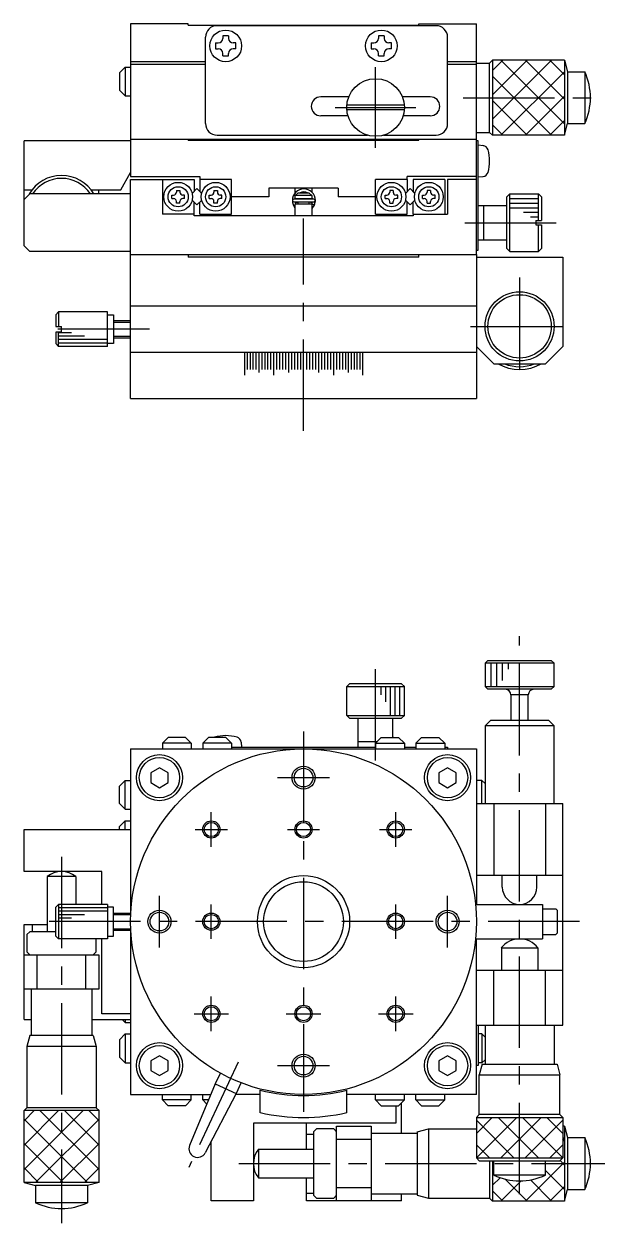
# Model space of a CAD drawing. Extents: x 0 to 361, y -8 to 337.
# Drawn here: x 122.3 to 223.1, y 128.7 to 336.9 of the extents above; entities that cross this region are included whole.
import ezdxf

# ---------------------------------------------------------------- set-up
doc = ezdxf.new("R2010")
doc.units = 0
doc.header["$LTSCALE"] = 0.5
doc.linetypes.add('CENTER', pattern=[50.8, 31.75, -6.35, 6.35, -6.35])
for name, color, linetype in [('MSM_CENTER', 1, 'CENTER'), ('MSM_CONTINUOUS', 7, 'CONTINUOUS'), ('MSM_NARROW', 5, 'CONTINUOUS')]:
    doc.layers.add(name, color=color, linetype=linetype)

msp = doc.modelspace()

# ---------------------------------------------------------------- linework, layer by layer
at = {"layer": 'MSM_CENTER'}
for p, q in [((183.31, 315.37), (183.31, 329.37)), ((198.5, 324.07), (223.13, 324.07)), ((176.31, 322.37), (190.31, 322.37)), ((170.81, 266.22), (170.81, 303.1)), ((198.79, 302.37), (215.98, 302.37)), ((208.31, 292.87), (208.31, 275.87)), ((144.06, 283.87), (126.42, 283.87)), ((199.81, 284.37), (216.81, 284.37)), ((208.31, 133.69), (208.31, 230.58)), ((183.31, 208.99), (183.31, 226.18)), ((170.81, 214.02), (170.81, 148.02)), ((166.31, 206.02), (175.31, 206.02)), ((154.81, 194.02), (154.81, 200.02)), ((186.81, 194.02), (186.81, 200.02)), ((152.01, 197.02), (157.61, 197.02)), ((168.01, 197.02), (173.61, 197.02)), ((184.01, 197.02), (189.61, 197.02)), ((128.81, 192.27), (128.81, 128.7)), ((145.81, 176.52), (145.81, 185.52)), ((195.81, 176.52), (195.81, 185.52)), ((154.81, 178.02), (154.81, 184.02)), ((186.81, 178.02), (186.81, 184.02)), ((218.72, 181.02), (126.42, 181.02)), ((154.81, 162.02), (154.81, 168.02)), ((186.81, 162.02), (186.81, 168.02)), ((151.81, 165.02), (157.81, 165.02)), ((167.81, 165.02), (173.81, 165.02)), ((183.81, 165.02), (189.81, 165.02)), ((159.45, 156.64), (150.91, 138.34)), ((166.31, 156.02), (175.31, 156.02)), ((159.56, 139.02), (223.13, 139.02))]:
    msp.add_line(p, q, dxfattribs=at)
at = {"layer": 'MSM_CONTINUOUS'}
for p, q in [((140.81, 336.87), (140.81, 310.37)), ((150.81, 336.87), (140.81, 336.87)), ((150.81, 336.67), (150.81, 336.87)), ((150.81, 336.67), (190.81, 336.67)), ((193.81, 336.57), (155.81, 336.57)), ((190.81, 336.87), (200.81, 336.87)), ((190.81, 336.67), (190.81, 336.87)), ((200.81, 296.87), (200.81, 336.87)), ((153.81, 319.57), (153.81, 334.57)), ((155.56, 333.57), (156.01, 333.57)), ((155.56, 333.57), (155.56, 332.57)), ((157.81, 334.82), (156.81, 334.82)), ((156.81, 334.82), (156.81, 334.37)), ((157.81, 334.82), (157.81, 334.37)), ((159.06, 333.57), (158.61, 333.57)), ((159.06, 332.57), (159.06, 333.57)), ((182.56, 333.57), (183.01, 333.57)), ((182.56, 333.57), (182.56, 332.57)), ((184.81, 334.82), (183.81, 334.82)), ((183.81, 334.82), (183.81, 334.37)), ((184.81, 334.82), (184.81, 334.37)), ((186.06, 333.57), (185.61, 333.57)), ((186.06, 332.57), (186.06, 333.57)), ((195.81, 319.57), (195.81, 334.57)), ((155.56, 332.57), (156.01, 332.57)), ((156.81, 331.32), (156.81, 331.77)), ((156.81, 331.32), (157.81, 331.32)), ((157.81, 331.32), (157.81, 331.77)), ((159.06, 332.57), (158.61, 332.57)), ((182.56, 332.57), (183.01, 332.57)), ((183.81, 331.32), (183.81, 331.77)), ((183.81, 331.32), (184.81, 331.32)), ((184.81, 331.32), (184.81, 331.77)), ((186.06, 332.57), (185.61, 332.57)), ((138.85, 328.37), (139.85, 329.37)), ((139.85, 329.37), (139.85, 324.37)), ((139.85, 329.37), (140.81, 329.37)), ((140.81, 330.37), (153.81, 330.37)), ((140.81, 329.87), (153.81, 329.87)), ((195.81, 330.37), (200.81, 330.37)), ((195.81, 329.87), (200.81, 329.87)), ((200.81, 330.09), (203.11, 330.09)), ((203.61, 330.59), (203.11, 330.09)), ((203.11, 318.05), (203.11, 330.09)), ((203.61, 330.59), (203.61, 317.55)), ((216.11, 330.59), (203.61, 330.59)), ((216.11, 330.59), (216.11, 317.55)), ((216.11, 330.59), (216.61, 328.57)), ((138.85, 328.37), (138.85, 325.37)), ((216.61, 328.57), (219.61, 328.57)), ((216.61, 328.57), (216.61, 319.57)), ((219.61, 328.57), (219.61, 319.57)), ((138.85, 325.37), (139.85, 324.37)), ((139.85, 324.37), (140.81, 324.37)), ((178.67, 324.22), (173.81, 324.22)), ((188.3, 322.77), (178.33, 322.77)), ((192.81, 324.22), (187.96, 324.22)), ((178.53, 320.92), (173.81, 320.92)), ((188.3, 321.97), (178.33, 321.97)), ((192.81, 320.92), (188.1, 320.92)), ((216.11, 317.55), (216.61, 319.57)), ((216.61, 319.57), (219.61, 319.57)), ((122.31, 298.37), (122.31, 316.57)), ((140.81, 316.57), (122.31, 316.57)), ((140.81, 316.87), (200.81, 316.87)), ((150.81, 316.67), (150.81, 316.87)), ((150.81, 316.67), (190.81, 316.67)), ((155.81, 317.57), (181.91, 317.57)), ((184.71, 317.57), (193.81, 317.57)), ((190.81, 316.67), (190.81, 316.87)), ((200.81, 318.05), (203.11, 318.05)), ((201.11, 316.57), (200.81, 316.57)), ((201.11, 297.57), (201.11, 316.57)), ((203.61, 317.55), (203.11, 318.05)), ((216.11, 317.55), (203.61, 317.55)), ((201.96, 315.74), (201.11, 315.82)), ((139.08, 308.07), (140.81, 311.07)), ((140.81, 310.37), (152.81, 310.37)), ((152.81, 310.37), (152.81, 307.78)), ((188.81, 309.87), (188.81, 310.37)), ((200.81, 310.37), (188.81, 310.37)), ((201.11, 310.32), (201.96, 310.39)), ((140.81, 309.87), (151.81, 309.87)), ((140.81, 271.87), (140.81, 309.87)), ((146.31, 309.87), (146.31, 303.87)), ((151.49, 307.46), (152.31, 308.28)), ((151.81, 309.87), (151.81, 307.78)), ((152.31, 308.28), (153.14, 307.46)), ((158.31, 309.87), (152.81, 309.87)), ((158.31, 303.87), (158.31, 309.87)), ((164.81, 308.37), (164.81, 306.87)), ((176.81, 308.37), (164.81, 308.37)), ((169.31, 308.37), (169.31, 307.47)), ((172.31, 307.6), (172.31, 308.37)), ((176.81, 308.37), (176.81, 306.87)), ((183.31, 303.87), (183.31, 309.87)), ((188.81, 309.87), (183.31, 309.87)), ((189.31, 308.28), (188.49, 307.46)), ((188.81, 309.87), (188.81, 307.78)), ((190.14, 307.46), (189.31, 308.28)), ((189.81, 309.87), (189.81, 307.78)), ((195.31, 309.87), (189.81, 309.87)), ((195.31, 309.87), (195.31, 303.87)), ((200.81, 309.87), (195.81, 309.87)), ((195.81, 309.87), (195.81, 303.87)), ((122.31, 308.07), (123.69, 308.07)), ((122.31, 306.37), (123.31, 307.37)), ((140.81, 307.37), (123.31, 307.37)), ((133.94, 308.07), (139.08, 308.07)), ((135.31, 307.37), (135.31, 308.07)), ((147.96, 306.57), (147.96, 307.17)), ((147.96, 307.17), (148.26, 307.17)), ((147.96, 306.57), (148.26, 306.57)), ((148.76, 307.97), (149.36, 307.97)), ((148.76, 307.97), (148.76, 307.67)), ((148.76, 305.77), (148.76, 306.07)), ((149.36, 307.97), (149.36, 307.67)), ((149.36, 305.77), (149.36, 306.07)), ((150.16, 307.17), (149.86, 307.17)), ((150.16, 306.57), (149.86, 306.57)), ((150.16, 306.57), (150.16, 307.17)), ((151.49, 306.28), (152.31, 305.45)), ((152.31, 305.45), (153.14, 306.28)), ((154.46, 306.57), (154.46, 307.17)), ((154.46, 307.17), (154.76, 307.17)), ((154.46, 306.57), (154.76, 306.57)), ((155.26, 307.97), (155.86, 307.97)), ((155.26, 307.97), (155.26, 307.67)), ((155.26, 305.77), (155.26, 306.07)), ((155.86, 307.97), (155.86, 307.67)), ((155.86, 305.77), (155.86, 306.07)), ((156.66, 307.17), (156.36, 307.17)), ((156.66, 306.57), (156.36, 306.57)), ((156.66, 306.57), (156.66, 307.17)), ((164.81, 306.87), (158.31, 306.87)), ((172.62, 306.47), (169.12, 306.47)), ((169.31, 307.07), (169.31, 306.57)), ((172.31, 307.07), (169.31, 307.07)), ((169.31, 306.57), (172.31, 306.57)), ((169.37, 307.07), (169.9, 307.57)), ((169.39, 306.47), (169.41, 306.57)), ((169.81, 306.57), (169.81, 306.47)), ((169.9, 307.57), (171.73, 307.57)), ((171.73, 307.57), (172.26, 307.07)), ((171.81, 306.47), (171.81, 306.57)), ((172.31, 306.47), (172.31, 307.07)), ((172.31, 306.63), (172.35, 306.47)), ((172.71, 305.42), (172.87, 306.19)), ((183.31, 306.87), (176.81, 306.87)), ((184.96, 306.57), (184.96, 307.17)), ((184.96, 307.17), (185.26, 307.17)), ((184.96, 306.57), (185.26, 306.57)), ((186.36, 307.97), (185.76, 307.97)), ((185.76, 307.97), (185.76, 307.67)), ((185.76, 305.77), (185.76, 306.07)), ((186.36, 307.97), (186.36, 307.67)), ((186.36, 305.77), (186.36, 306.07)), ((187.16, 307.17), (186.86, 307.17)), ((187.16, 306.57), (186.86, 306.57)), ((187.16, 306.57), (187.16, 307.17)), ((189.31, 305.45), (188.49, 306.28)), ((190.14, 306.28), (189.31, 305.45)), ((191.46, 306.57), (191.46, 307.17)), ((191.46, 307.17), (191.76, 307.17)), ((191.46, 306.57), (191.76, 306.57)), ((192.86, 307.97), (192.26, 307.97)), ((192.26, 307.97), (192.26, 307.67)), ((192.26, 305.77), (192.26, 306.07)), ((192.86, 307.97), (192.86, 307.67)), ((192.86, 305.77), (192.86, 306.07)), ((193.66, 307.17), (193.36, 307.17)), ((193.66, 306.57), (193.36, 306.57)), ((193.66, 306.57), (193.66, 307.17)), ((206.11, 306.87), (206.61, 307.37)), ((206.11, 297.87), (206.11, 306.87)), ((206.61, 297.37), (206.61, 307.37)), ((206.61, 307.37), (211.61, 307.37)), ((211.61, 302.77), (211.61, 307.37)), ((211.61, 307.37), (212.11, 306.87)), ((212.11, 306.87), (212.11, 302.77)), ((149.36, 305.77), (148.76, 305.77)), ((151.81, 303.57), (151.81, 305.95)), ((152.81, 303.87), (152.81, 305.95)), ((155.86, 305.77), (155.26, 305.77)), ((169.01, 305.49), (169.03, 305.43)), ((169.03, 305.43), (169.03, 305.43)), ((169.03, 305.43), (169.03, 305.43)), ((169.03, 305.43), (169.03, 305.43)), ((169.12, 305.97), (172.62, 305.97)), ((172.31, 305.57), (169.31, 305.57)), ((169.31, 305.57), (169.31, 303.57)), ((169.52, 305.57), (169.39, 305.97)), ((169.47, 305.75), (169.48, 305.76)), ((169.47, 305.73), (169.47, 305.75)), ((169.47, 305.72), (169.47, 305.73)), ((169.47, 305.71), (169.47, 305.72)), ((169.47, 305.7), (169.47, 305.71)), ((169.48, 305.68), (169.47, 305.7)), ((169.48, 305.8), (169.49, 305.81)), ((169.48, 305.78), (169.48, 305.8)), ((169.48, 305.77), (169.48, 305.78)), ((169.48, 305.76), (169.48, 305.77)), ((169.48, 305.67), (169.48, 305.68)), ((169.48, 305.66), (169.48, 305.67)), ((169.48, 305.65), (169.48, 305.66)), ((169.49, 305.64), (169.48, 305.65)), ((169.49, 305.82), (169.5, 305.83)), ((169.49, 305.81), (169.49, 305.82)), ((169.49, 305.62), (169.49, 305.64)), ((169.49, 305.62), (169.49, 305.63)), ((169.5, 305.84), (169.51, 305.85)), ((169.5, 305.83), (169.5, 305.84)), ((169.51, 305.85), (169.52, 305.86)), ((169.52, 305.86), (169.53, 305.87)), ((169.53, 305.88), (169.54, 305.89)), ((169.53, 305.87), (169.53, 305.88)), ((169.54, 305.89), (169.55, 305.9)), ((169.55, 305.9), (169.56, 305.91)), ((169.56, 305.91), (169.57, 305.91)), ((169.57, 305.91), (169.58, 305.92)), ((169.58, 305.92), (169.59, 305.93)), ((169.59, 305.93), (169.6, 305.93)), ((169.6, 305.93), (169.61, 305.94)), ((169.61, 305.94), (169.62, 305.95)), ((169.62, 305.95), (169.63, 305.95)), ((169.63, 305.95), (169.65, 305.95)), ((169.65, 305.95), (169.66, 305.96)), ((169.66, 305.96), (169.67, 305.96)), ((169.67, 305.96), (169.68, 305.96)), ((169.68, 305.96), (169.69, 305.96)), ((169.69, 305.96), (169.71, 305.97)), ((169.71, 305.97), (169.72, 305.97)), ((169.72, 305.97), (169.72, 305.97)), ((169.81, 305.97), (169.81, 305.57)), ((171.81, 305.57), (171.81, 305.97)), ((172.02, 305.97), (172.03, 305.97)), ((172.03, 305.97), (172.04, 305.96)), ((172.04, 305.96), (172.06, 305.96)), ((172.06, 305.96), (172.07, 305.96)), ((172.07, 305.96), (172.08, 305.96)), ((172.08, 305.96), (172.09, 305.96)), ((172.09, 305.96), (172.1, 305.95)), ((172.1, 305.95), (172.11, 305.95)), ((172.11, 305.95), (172.13, 305.94)), ((172.13, 305.94), (172.14, 305.94)), ((172.14, 305.94), (172.15, 305.93)), ((172.15, 305.93), (172.16, 305.92)), ((172.16, 305.92), (172.17, 305.92)), ((172.17, 305.92), (172.18, 305.91)), ((172.18, 305.91), (172.19, 305.9)), ((172.19, 305.9), (172.2, 305.89)), ((172.2, 305.89), (172.2, 305.89)), ((172.2, 305.89), (172.21, 305.88)), ((172.21, 305.88), (172.22, 305.87)), ((172.22, 305.87), (172.23, 305.86)), ((172.23, 305.86), (172.23, 305.85)), ((172.23, 305.85), (172.24, 305.84)), ((172.25, 305.62), (172.23, 305.57)), ((172.24, 305.84), (172.25, 305.82)), ((172.25, 305.82), (172.25, 305.81)), ((172.25, 305.81), (172.26, 305.8)), ((172.26, 305.64), (172.25, 305.63)), ((172.25, 305.63), (172.25, 305.62)), ((172.25, 305.62), (172.25, 305.62)), ((172.31, 305.56), (172.25, 305.62)), ((172.26, 305.61), (172.25, 305.62)), ((172.25, 305.62), (172.25, 305.62)), ((172.25, 305.62), (172.25, 305.62)), ((172.26, 305.8), (172.26, 305.79)), ((172.26, 305.79), (172.26, 305.78)), ((172.26, 305.78), (172.26, 305.77)), ((172.26, 305.77), (172.27, 305.75)), ((172.27, 305.68), (172.26, 305.67)), ((172.26, 305.67), (172.26, 305.66)), ((172.26, 305.66), (172.26, 305.64)), ((172.27, 305.6), (172.26, 305.61)), ((172.26, 305.61), (172.26, 305.61)), ((172.27, 305.75), (172.27, 305.74)), ((172.27, 305.74), (172.27, 305.73)), ((172.27, 305.73), (172.27, 305.72)), ((172.27, 305.72), (172.27, 305.7)), ((172.27, 305.7), (172.27, 305.69)), ((172.27, 305.69), (172.27, 305.68)), ((172.28, 305.59), (172.27, 305.6)), ((172.27, 305.6), (172.27, 305.6)), ((172.29, 305.59), (172.28, 305.59)), ((172.3, 305.58), (172.29, 305.59)), ((172.32, 305.57), (172.3, 305.58)), ((172.31, 303.57), (172.31, 305.57)), ((172.7, 305.42), (172.31, 305.56)), ((172.31, 304.83), (172.71, 305.43)), ((172.33, 305.56), (172.32, 305.57)), ((172.34, 305.56), (172.33, 305.56)), ((172.36, 305.55), (172.34, 305.56)), ((172.37, 305.54), (172.36, 305.55)), ((172.39, 305.53), (172.37, 305.54)), ((172.41, 305.52), (172.39, 305.53)), ((172.42, 305.52), (172.41, 305.52)), ((172.44, 305.51), (172.42, 305.52)), ((172.46, 305.5), (172.44, 305.51)), ((172.48, 305.49), (172.46, 305.5)), ((172.5, 305.49), (172.48, 305.49)), ((172.51, 305.48), (172.5, 305.49)), ((172.53, 305.47), (172.51, 305.48)), ((172.55, 305.46), (172.53, 305.47)), ((172.57, 305.46), (172.55, 305.46)), ((172.58, 305.45), (172.57, 305.46)), ((172.6, 305.45), (172.58, 305.45)), ((172.61, 305.44), (172.6, 305.45)), ((172.63, 305.44), (172.61, 305.44)), ((172.64, 305.43), (172.63, 305.44)), ((172.65, 305.43), (172.64, 305.43)), ((172.67, 305.43), (172.65, 305.43)), ((172.68, 305.43), (172.67, 305.43)), ((172.67, 305.35), (172.71, 305.42)), ((172.68, 305.42), (172.68, 305.43)), ((172.69, 305.42), (172.68, 305.42)), ((172.7, 305.42), (172.69, 305.42)), ((172.7, 305.43), (172.7, 305.42)), ((172.71, 305.43), (172.7, 305.42)), ((172.7, 305.42), (172.7, 305.42)), ((172.71, 305.43), (172.72, 305.46)), ((172.71, 305.43), (172.71, 305.43)), ((172.71, 305.43), (172.71, 305.43)), ((172.73, 305.97), (172.72, 305.99)), ((172.72, 305.46), (172.73, 305.5)), ((172.74, 305.93), (172.73, 305.97)), ((172.73, 305.5), (172.74, 305.53)), ((172.75, 305.9), (172.74, 305.93)), ((172.74, 305.53), (172.75, 305.57)), ((172.76, 305.86), (172.75, 305.9)), ((172.75, 305.57), (172.76, 305.6)), ((172.76, 305.82), (172.76, 305.86)), ((172.77, 305.79), (172.76, 305.82)), ((172.76, 305.64), (172.77, 305.68)), ((172.76, 305.6), (172.76, 305.64)), ((172.77, 305.75), (172.77, 305.79)), ((172.77, 305.71), (172.77, 305.75)), ((172.77, 305.68), (172.77, 305.71)), ((185.76, 305.77), (186.36, 305.77)), ((188.81, 303.87), (188.81, 305.95)), ((189.81, 303.87), (189.81, 305.95)), ((192.26, 305.77), (192.86, 305.77)), ((201.11, 305.37), (206.11, 305.37)), ((202.11, 299.37), (202.11, 305.37)), ((151.81, 303.87), (146.31, 303.87)), ((189.81, 303.57), (151.81, 303.57)), ((152.81, 303.87), (158.31, 303.87)), ((183.31, 303.87), (188.81, 303.87)), ((189.81, 303.87), (189.81, 303.57)), ((189.81, 303.87), (195.81, 303.87)), ((211.11, 302.77), (211.11, 301.97)), ((211.11, 302.77), (212.11, 302.77)), ((211.11, 301.97), (212.11, 301.97)), ((211.61, 297.37), (211.61, 301.97)), ((212.11, 301.97), (212.11, 297.87)), ((123.31, 297.37), (122.31, 298.37)), ((201.11, 299.37), (206.11, 299.37)), ((206.61, 297.37), (206.11, 297.87)), ((212.11, 297.87), (211.61, 297.37)), ((140.81, 297.37), (123.31, 297.37)), ((140.81, 296.87), (200.81, 296.87)), ((150.81, 296.87), (150.81, 296.37)), ((190.81, 296.37), (150.81, 296.37)), ((190.81, 296.37), (190.81, 296.87)), ((200.81, 297.57), (201.11, 297.57)), ((200.81, 296.87), (200.81, 271.87)), ((200.81, 296.37), (215.81, 296.37)), ((206.61, 297.37), (211.61, 297.37)), ((215.81, 296.37), (215.81, 280.87)), ((200.81, 287.87), (140.81, 287.87)), ((127.81, 286.37), (128.31, 286.87)), ((127.81, 286.37), (127.81, 284.37)), ((128.31, 286.87), (128.31, 284.37)), ((136.81, 286.87), (128.31, 286.87)), ((136.81, 280.87), (136.81, 286.87)), ((136.81, 286.37), (137.81, 286.37)), ((137.81, 286.37), (137.81, 281.37)), ((137.81, 285.37), (140.81, 285.37)), ((127.81, 284.37), (128.81, 284.37)), ((128.81, 283.37), (127.81, 283.37)), ((127.81, 283.37), (127.81, 281.37)), ((128.31, 280.87), (128.31, 283.37)), ((128.81, 283.37), (128.81, 284.37)), ((127.81, 281.37), (128.31, 280.87)), ((137.81, 281.37), (136.81, 281.37)), ((137.81, 282.37), (140.81, 282.37)), ((136.81, 280.87), (128.31, 280.87)), ((140.81, 279.87), (200.81, 279.87)), ((160.55, 279.87), (160.55, 275.87)), ((161.05, 279.87), (161.05, 276.87)), ((161.54, 279.87), (161.54, 276.87)), ((162.04, 279.87), (162.04, 276.87)), ((162.54, 279.87), (162.54, 276.87)), ((163.05, 279.87), (163.05, 276.37)), ((163.56, 279.87), (163.56, 276.87)), ((164.07, 279.87), (164.07, 276.87)), ((164.58, 279.87), (164.58, 276.87)), ((165.09, 279.87), (165.09, 276.87)), ((165.6, 279.87), (165.6, 275.87)), ((166.12, 279.87), (166.12, 276.87)), ((166.64, 279.87), (166.64, 276.87)), ((167.16, 279.87), (167.16, 276.87)), ((167.68, 279.87), (167.68, 276.87)), ((168.2, 279.87), (168.2, 276.37)), ((168.72, 279.87), (168.72, 276.87)), ((169.24, 279.87), (169.24, 276.87)), ((169.77, 279.87), (169.77, 276.87)), ((170.29, 279.87), (170.29, 276.87)), ((170.81, 275.87), (170.81, 279.87)), ((171.34, 279.87), (171.34, 276.87)), ((171.86, 279.87), (171.86, 276.87)), ((172.38, 279.87), (172.38, 276.87)), ((172.91, 279.87), (172.91, 276.87)), ((173.43, 279.87), (173.43, 276.37)), ((173.95, 279.87), (173.95, 276.87)), ((174.47, 279.87), (174.47, 276.87)), ((174.99, 279.87), (174.99, 276.87)), ((175.51, 279.87), (175.51, 276.87)), ((176.02, 279.87), (176.02, 275.87)), ((176.54, 279.87), (176.54, 276.87)), ((177.05, 279.87), (177.05, 276.87)), ((177.56, 279.87), (177.56, 276.87)), ((178.07, 279.87), (178.07, 276.87)), ((178.58, 279.87), (178.58, 276.37)), ((179.08, 279.87), (179.08, 276.87)), ((179.59, 279.87), (179.59, 276.87)), ((180.08, 279.87), (180.08, 276.87)), ((180.58, 279.87), (180.58, 276.87)), ((181.07, 279.87), (181.07, 275.87)), ((203.81, 277.87), (200.81, 280.87)), ((212.81, 277.87), (215.81, 280.87)), ((203.81, 277.87), (212.81, 277.87)), ((140.81, 271.87), (200.81, 271.87)), ((202.81, 226.37), (202.31, 225.87)), ((214.31, 225.87), (202.31, 225.87)), ((202.31, 225.87), (202.31, 221.87)), ((202.81, 226.37), (213.81, 226.37)), ((214.31, 225.87), (213.81, 226.37)), ((214.31, 221.87), (214.31, 225.87)), ((178.81, 222.32), (178.31, 221.82)), ((178.31, 221.82), (188.31, 221.82)), ((178.31, 216.82), (178.31, 221.82)), ((187.81, 222.32), (178.81, 222.32)), ((188.31, 221.82), (187.81, 222.32)), ((188.31, 216.82), (188.31, 221.82)), ((202.31, 221.87), (214.31, 221.87)), ((202.31, 221.87), (202.81, 221.37)), ((213.81, 221.37), (202.81, 221.37)), ((213.81, 221.37), (214.31, 221.87)), ((209.81, 220.37), (206.81, 220.37)), ((206.81, 220.37), (206.81, 216.02)), ((209.81, 216.02), (209.81, 220.37)), ((178.31, 216.82), (188.31, 216.82)), ((178.31, 216.82), (178.81, 216.32)), ((187.81, 216.32), (188.31, 216.82)), ((178.81, 216.32), (187.81, 216.32)), ((180.31, 211.32), (180.31, 216.32)), ((186.31, 212.98), (186.31, 216.32)), ((203.31, 216.02), (202.31, 215.02)), ((214.31, 215.02), (202.31, 215.02)), ((202.31, 215.02), (202.31, 201.52)), ((203.31, 216.02), (213.31, 216.02)), ((214.31, 215.02), (213.31, 216.02)), ((214.31, 201.52), (214.31, 215.02)), ((147.31, 212.98), (146.31, 211.98)), ((150.31, 212.98), (147.31, 212.98)), ((150.31, 212.98), (151.31, 211.98)), ((154.31, 212.98), (153.31, 211.98)), ((157.31, 212.98), (154.31, 212.98)), ((157.31, 212.98), (158.31, 211.98)), ((184.31, 212.98), (183.31, 211.98)), ((184.31, 212.98), (187.31, 212.98)), ((187.31, 212.98), (188.31, 211.98)), ((191.31, 212.98), (190.31, 211.98)), ((191.31, 212.98), (194.31, 212.98)), ((194.31, 212.98), (195.31, 211.98)), ((140.81, 211.02), (200.81, 211.02)), ((140.81, 211.02), (140.81, 182.52)), ((151.31, 211.98), (146.31, 211.98)), ((146.31, 211.98), (146.31, 211.02)), ((151.31, 211.98), (151.31, 211.02)), ((158.31, 211.98), (153.31, 211.98)), ((153.31, 211.98), (153.31, 211.02)), ((158.31, 211.98), (158.31, 211.02)), ((158.31, 211.32), (183.31, 211.32)), ((159.99, 212.16), (160.06, 211.32)), ((180.31, 212.32), (183.65, 212.32)), ((183.31, 211.98), (188.31, 211.98)), ((183.31, 211.98), (183.31, 211.02)), ((188.31, 211.98), (188.31, 211.02)), ((188.31, 211.32), (190.31, 211.32)), ((190.31, 211.98), (195.31, 211.98)), ((190.31, 211.98), (190.31, 211.02)), ((195.31, 211.98), (195.31, 211.02)), ((195.31, 211.32), (195.81, 211.32)), ((195.81, 211.32), (195.81, 211.02)), ((200.81, 211.02), (200.81, 184.02)), ((145.81, 207.75), (144.31, 206.88)), ((144.31, 206.88), (144.31, 205.15)), ((147.31, 206.88), (145.81, 207.75)), ((147.31, 205.15), (147.31, 206.88)), ((195.81, 207.75), (194.31, 206.88)), ((194.31, 206.88), (194.31, 205.15)), ((197.31, 206.88), (195.81, 207.75)), ((197.31, 205.15), (197.31, 206.88)), ((138.85, 204.52), (139.85, 205.52)), ((138.85, 201.52), (138.85, 204.52)), ((139.85, 200.52), (139.85, 205.52)), ((139.85, 205.52), (140.81, 205.52)), ((144.31, 205.15), (145.81, 204.28)), ((145.81, 204.28), (147.31, 205.15)), ((194.31, 205.15), (195.81, 204.28)), ((195.81, 204.28), (197.31, 205.15)), ((201.77, 205.52), (200.81, 205.52)), ((201.77, 201.52), (201.77, 205.52)), ((202.31, 204.98), (201.77, 205.52)), ((138.85, 201.52), (139.85, 200.52)), ((139.85, 200.52), (140.81, 200.52)), ((200.81, 201.52), (215.81, 201.52)), ((203.81, 201.52), (203.81, 189.02)), ((212.81, 201.52), (212.81, 189.02)), ((215.81, 163.02), (215.81, 201.52)), ((138.85, 197.52), (139.85, 198.52)), ((139.85, 197.02), (139.85, 198.52)), ((139.85, 198.52), (140.81, 198.52)), ((122.31, 189.72), (122.31, 197.02)), ((122.31, 197.02), (140.81, 197.02)), ((138.85, 197.02), (138.85, 197.52)), ((135.81, 189.72), (122.31, 189.72)), ((135.81, 184.02), (135.81, 189.72)), ((131.31, 188.84), (126.31, 188.84)), ((126.31, 188.84), (126.31, 179.27)), ((131.31, 188.84), (131.31, 184.02)), ((215.81, 189.02), (200.81, 189.02)), ((205.31, 187.02), (205.31, 189.02)), ((211.31, 187.02), (211.31, 189.02)), ((127.81, 183.52), (128.31, 184.02)), ((127.81, 178.52), (127.81, 183.52)), ((128.31, 184.02), (128.31, 178.02)), ((136.81, 184.02), (128.31, 184.02)), ((136.81, 184.02), (136.81, 178.02)), ((137.81, 183.52), (136.81, 183.52)), ((137.81, 178.52), (137.81, 183.52)), ((200.66, 184.02), (212.31, 184.02)), ((212.31, 184.02), (212.31, 178.02)), ((212.31, 183.27), (214.61, 183.27)), ((214.91, 182.97), (214.61, 183.27)), ((137.81, 182.52), (140.85, 182.52)), ((214.91, 179.07), (214.91, 182.97)), ((122.31, 180.52), (126.31, 180.52)), ((122.31, 164.02), (122.31, 180.52)), ((123.31, 179.27), (122.81, 178.77)), ((127.81, 179.27), (123.31, 179.27)), ((123.69, 180.52), (123.69, 179.27)), ((137.81, 179.52), (140.85, 179.52)), ((140.81, 179.52), (140.81, 151.02)), ((214.61, 178.77), (214.91, 179.07)), ((122.81, 178.77), (122.81, 175.77)), ((127.81, 178.52), (128.31, 178.02)), ((136.81, 178.02), (128.31, 178.02)), ((134.81, 175.77), (134.81, 178.02)), ((135.81, 165.02), (135.81, 178.02)), ((136.81, 178.52), (137.81, 178.52)), ((200.66, 178.02), (212.31, 178.02)), ((200.81, 151.02), (200.81, 178.02)), ((212.31, 178.77), (214.61, 178.77)), ((122.31, 175.27), (135.31, 175.27)), ((123.31, 175.27), (122.81, 175.77)), ((124.61, 169.27), (124.61, 175.27)), ((133.02, 169.27), (133.02, 175.27)), ((134.81, 175.77), (134.31, 175.27)), ((135.31, 175.27), (135.31, 169.27)), ((205.14, 176.45), (211.49, 176.45)), ((205.14, 176.45), (205.14, 172.52)), ((211.49, 176.45), (211.49, 172.52)), ((215.81, 172.52), (200.81, 172.52)), ((203.81, 163.02), (203.81, 172.52)), ((212.81, 163.02), (212.81, 172.52)), ((135.31, 169.27), (122.31, 169.27)), ((123.56, 169.27), (123.56, 161.27)), ((134.06, 169.27), (134.06, 161.27)), ((140.81, 165.02), (135.81, 165.02)), ((122.31, 164.02), (123.56, 164.02)), ((134.06, 164.02), (140.81, 164.02)), ((139.35, 164.02), (139.85, 163.52)), ((139.85, 164.02), (139.85, 163.52)), ((139.85, 163.52), (140.81, 163.52)), ((200.81, 163.02), (215.81, 163.02)), ((201.11, 163.02), (201.11, 156.02)), ((202.31, 163.02), (202.31, 156.27)), ((214.31, 163.02), (214.31, 156.27)), ((123.31, 161.27), (122.8, 159.33)), ((134.31, 161.27), (123.31, 161.27)), ((134.31, 161.27), (134.83, 159.33)), ((138.85, 160.52), (139.85, 161.52)), ((138.85, 160.52), (138.85, 157.52)), ((139.85, 161.52), (140.81, 161.52)), ((139.85, 161.52), (139.85, 156.52)), ((201.77, 161.52), (201.11, 161.52)), ((202.31, 160.98), (201.77, 161.52)), ((201.77, 161.52), (201.77, 156.52)), ((122.8, 159.33), (122.8, 148.72)), ((134.83, 159.33), (122.83, 159.33)), ((134.83, 159.33), (134.83, 148.72)), ((138.85, 157.52), (139.85, 156.52)), ((139.85, 156.52), (140.81, 156.52)), ((145.81, 157.75), (144.31, 156.88)), ((144.31, 156.88), (144.31, 155.15)), ((147.31, 156.88), (145.81, 157.75)), ((147.31, 155.15), (147.31, 156.88)), ((195.81, 157.75), (194.31, 156.88)), ((194.31, 156.88), (194.31, 155.15)), ((197.31, 156.88), (195.81, 157.75)), ((197.31, 155.15), (197.31, 156.88)), ((201.77, 156.52), (201.11, 156.52)), ((201.81, 156.27), (201.31, 154.4)), ((202.31, 157.05), (201.77, 156.52)), ((201.81, 156.27), (214.81, 156.27)), ((214.81, 156.27), (215.31, 154.4)), ((144.31, 155.15), (145.81, 154.28)), ((145.81, 154.28), (147.31, 155.15)), ((156.32, 154.67), (155.48, 152.86)), ((194.31, 155.15), (195.81, 154.28)), ((195.81, 154.28), (197.31, 155.15)), ((201.11, 156.02), (200.81, 156.02)), ((201.31, 147.52), (201.31, 154.4)), ((201.31, 154.4), (215.31, 154.4)), ((215.18, 154.9), (215.31, 154.4)), ((215.31, 147.52), (215.31, 154.4)), ((155.48, 152.86), (151.04, 142.17)), ((155.48, 152.86), (159.1, 151.17)), ((159.95, 152.98), (159.1, 151.17)), ((140.81, 151.02), (154.71, 151.02)), ((146.31, 150.06), (146.31, 151.02)), ((147.31, 149.06), (146.31, 150.06)), ((151.31, 150.06), (146.31, 150.06)), ((150.31, 149.06), (151.31, 150.06)), ((151.31, 150.06), (151.31, 151.02)), ((153.31, 150.06), (153.31, 151.02)), ((154.02, 149.35), (153.31, 150.06)), ((154.32, 150.06), (153.31, 150.06)), ((159.1, 151.17), (153.76, 140.9)), ((163.31, 151.02), (159.02, 151.02)), ((163.31, 147.85), (163.31, 151.76)), ((178.31, 147.85), (178.31, 151.76)), ((200.81, 151.02), (178.31, 151.02)), ((183.31, 150.06), (183.31, 151.02)), ((184.31, 149.06), (183.31, 150.06)), ((183.31, 150.06), (188.31, 150.06)), ((187.31, 149.06), (188.31, 150.06)), ((188.31, 150.06), (188.31, 151.02)), ((190.31, 150.06), (190.31, 151.02)), ((191.31, 149.06), (190.31, 150.06)), ((190.31, 150.06), (195.31, 150.06)), ((194.31, 149.06), (195.31, 150.06)), ((195.31, 150.06), (195.31, 151.02)), ((122.3, 148.22), (122.8, 148.72)), ((135.33, 148.22), (122.3, 148.22)), ((122.3, 135.72), (122.3, 148.22)), ((134.83, 148.72), (122.8, 148.72)), ((135.33, 148.22), (134.83, 148.72)), ((135.33, 135.72), (135.33, 148.22)), ((150.31, 149.06), (147.31, 149.06)), ((184.31, 149.06), (187.31, 149.06)), ((186.81, 149.06), (186.81, 146.02)), ((187.81, 144.27), (187.81, 149.56)), ((191.31, 149.06), (194.31, 149.06)), ((162.11, 146.02), (162.11, 132.52)), ((186.81, 146.02), (162.11, 146.02)), ((171.31, 141.52), (171.31, 146.02)), ((200.81, 147.02), (201.31, 147.52)), ((200.81, 147.02), (215.81, 147.02)), ((200.81, 147.02), (200.81, 140.02)), ((215.31, 147.52), (201.31, 147.52)), ((215.31, 147.52), (215.81, 147.02)), ((215.81, 147.02), (215.81, 140.02)), ((171.31, 144.14), (172.56, 144.14)), ((172.56, 144.52), (173.06, 145.02)), ((172.56, 144.52), (172.56, 133.52)), ((176.06, 145.02), (173.06, 145.02)), ((176.06, 145.02), (176.56, 144.52)), ((176.56, 145.52), (182.56, 145.52)), ((176.56, 132.52), (176.56, 145.52)), ((182.56, 145.52), (182.56, 132.52)), ((182.56, 144.27), (190.56, 144.27)), ((190.56, 144.52), (192.5, 145.03)), ((190.56, 144.52), (190.56, 133.52)), ((192.5, 145.03), (200.81, 145.03)), ((192.5, 145.03), (192.5, 133.03)), ((216.11, 145.53), (215.81, 145.53)), ((216.11, 145.53), (216.11, 132.5)), ((216.11, 145.53), (216.61, 143.52)), ((151.04, 142.16), (151.04, 142.17)), ((154.81, 132.52), (154.81, 142.92)), ((182.56, 143.22), (176.56, 143.22)), ((216.61, 143.52), (219.61, 143.52)), ((216.61, 143.52), (216.61, 134.52)), ((219.61, 143.52), (219.61, 134.52)), ((162.99, 141.52), (162.99, 136.52)), ((162.99, 141.52), (172.56, 141.52)), ((200.81, 140.02), (215.81, 140.02)), ((201.31, 139.52), (200.81, 140.02)), ((201.31, 139.52), (215.31, 139.52)), ((203.11, 139.52), (203.11, 133)), ((203.61, 139.52), (203.61, 132.5)), ((203.81, 137.02), (203.81, 139.52)), ((212.81, 137.02), (212.81, 139.52)), ((215.31, 139.52), (215.81, 140.02)), ((215.81, 140.02), (215.81, 140.02)), ((135.33, 135.72), (122.3, 135.72)), ((122.3, 135.72), (124.31, 135.22)), ((135.33, 135.72), (133.31, 135.22)), ((162.99, 136.52), (172.56, 136.52)), ((171.31, 132.52), (171.31, 136.52)), ((212.81, 137.02), (203.81, 137.02)), ((133.31, 135.22), (124.31, 135.22)), ((124.31, 135.22), (124.31, 132.22)), ((133.31, 135.22), (133.31, 132.22)), ((171.31, 133.89), (172.56, 133.89)), ((172.56, 133.52), (173.06, 133.02)), ((176.56, 133.52), (176.06, 133.02)), ((182.56, 134.81), (176.56, 134.81)), ((182.56, 133.77), (190.56, 133.77)), ((187.81, 132.52), (187.81, 133.77)), ((190.56, 133.52), (192.5, 133)), ((216.11, 132.5), (216.61, 134.52)), ((216.61, 134.52), (219.61, 134.52)), ((133.31, 132.22), (124.31, 132.22)), ((162.11, 132.52), (154.81, 132.52)), ((187.81, 132.52), (171.31, 132.52)), ((173.06, 133.02), (176.06, 133.02)), ((192.5, 133), (203.11, 133)), ((203.61, 132.5), (203.11, 133)), ((216.11, 132.5), (203.61, 132.5))]:
    msp.add_line(p, q, dxfattribs=at)
for centre, radius in [((157.31, 333.07), 2.75), ((184.31, 333.07), 2.75), ((183.31, 322.37), 5), ((149.06, 306.87), 2.5), ((149.06, 306.87), 1.75), ((155.56, 306.87), 2.5), ((155.56, 306.87), 1.75), ((186.06, 306.87), 2.5), ((186.06, 306.87), 1.75), ((192.56, 306.87), 2.5), ((192.56, 306.87), 1.75), ((208.31, 284.37), 6), ((208.31, 284.37), 5.5), ((170.81, 181.02), 30), ((145.81, 206.02), 4), ((145.81, 206.02), 3.5), ((195.81, 206.02), 4), ((195.81, 206.02), 3.5), ((170.81, 206.02), 1.62), ((154.81, 197.02), 1.23), ((170.81, 197.02), 1.23), ((186.81, 197.02), 1.23), ((170.81, 181.02), 6.92), ((145.81, 181.02), 1.62), ((154.81, 181.02), 1.23), ((186.81, 181.02), 1.23), ((195.81, 181.02), 1.62), ((154.81, 165.02), 1.23), ((170.81, 165.02), 1.23), ((186.81, 165.02), 1.23), ((145.81, 156.02), 4), ((145.81, 156.02), 3.5), ((195.81, 156.02), 4), ((195.81, 156.02), 3.5), ((170.81, 156.02), 1.62)]:
    msp.add_circle(centre, radius, dxfattribs=at)
for centre, radius, start, end in [((155.81, 334.57), 2, 90, 180), ((193.81, 334.57), 2, 0, 90), ((156.01, 334.37), 0.8, 270, 0), ((158.61, 334.37), 0.8, 180, 270), ((183.01, 334.37), 0.8, 270, 0), ((185.61, 334.37), 0.8, 180, 270), ((156.01, 331.77), 0.8, 0, 90), ((158.61, 331.77), 0.8, 90, 180), ((183.01, 331.77), 0.8, 0, 90), ((185.61, 331.77), 0.8, 90, 180), ((209.99, 324.07), 10.62, 334.9423, 25.0577), ((173.81, 322.57), 1.65, 90, 270), ((192.81, 322.57), 1.65, 270, 90), ((155.81, 319.57), 2, 180, 270), ((193.81, 319.57), 2, 270, 0), ((201.87, 314.75), 1, 16.257, 85), ((196.11, 313.07), 7, 343.743, 16.257), ((128.81, 304.07), 6.5, 30.5102, 149.4898), ((201.87, 311.39), 1, 275, 343.743), ((128.81, 304.07), 6, 33.367, 146.633), ((170.87, 306.22), 2, 0.8493, 179.2017), ((148.26, 307.67), 0.5, 270, 0), ((148.26, 306.07), 0.5, 0, 90), ((149.86, 307.67), 0.5, 180, 270), ((149.86, 306.07), 0.5, 90, 180), ((154.76, 307.67), 0.5, 270, 0), ((154.76, 306.07), 0.5, 0, 90), ((156.36, 307.67), 0.5, 180, 270), ((156.36, 306.07), 0.5, 90, 180), ((169.12, 306.22), 0.25, 90, 270), ((170.88, 306.22), 2, 180.943, 218.7585), ((170.87, 306.22), 1.5, 64.3105, 115.6948), ((172.62, 306.22), 0.25, 270, 90), ((185.26, 307.67), 0.5, 270, 0), ((185.26, 306.07), 0.5, 0, 90), ((186.86, 307.67), 0.5, 180, 270), ((186.86, 306.07), 0.5, 90, 180), ((191.76, 307.67), 0.5, 270, 0), ((191.76, 306.07), 0.5, 0, 90), ((193.36, 307.67), 0.5, 180, 270), ((193.36, 306.07), 0.5, 90, 180), ((208.31, 284.37), 7.5, 240.0739, 299.9261), ((208.31, 284.37), 7, 248.2132, 291.7868), ((205.81, 220.37), 1, 0, 90), ((210.81, 220.37), 1, 90, 180), ((155.63, 212.08), 1, 106.257, 115.854), ((157.31, 206.32), 7, 73.743, 106.257), ((158.99, 212.08), 1, 5, 73.743), ((185.99, 212.08), 1, 64.146, 71.3178), ((128.81, 185.72), 4, 51.2775, 128.6822), ((208.31, 187.02), 3, 180, 0), ((208.31, 174.02), 4, 37.463, 142.537), ((170.81, 181.02), 30.2, 255.6204, 284.3796), ((170.81, 181.02), 34, 257.2564, 282.7436), ((152.43, 141.59), 1.5, 157.4825, 332.5175), ((209.99, 139.02), 10.62, 334.9423, 25.0577), ((166.11, 139.02), 4, 141.2775, 218.6822), ((208.31, 146.64), 10.62, 244.94, 295.06), ((128.81, 141.84), 10.62, 244.9423, 295.0577)]:
    msp.add_arc(centre, radius, start, end, dxfattribs=at)
at = {"layer": 'MSM_NARROW'}
for p, q in [((203.61, 328.81), (205.39, 330.59)), ((203.61, 324.57), (209.63, 330.59)), ((203.61, 320.33), (213.87, 330.59)), ((216.11, 319.55), (205.08, 330.59)), ((216.11, 323.8), (209.32, 330.59)), ((216.11, 328.04), (213.57, 330.59)), ((213.87, 317.55), (203.61, 327.81)), ((205.08, 317.55), (216.11, 328.58)), ((209.63, 317.55), (203.61, 323.57)), ((209.32, 317.55), (216.11, 324.34)), ((205.39, 317.55), (203.61, 319.33)), ((213.57, 317.55), (216.11, 320.1)), ((206.61, 306.57), (211.61, 306.57)), ((206.61, 305.77), (211.61, 305.77)), ((206.61, 304.97), (211.61, 304.97)), ((208.99, 304.17), (211.61, 304.17)), ((210.21, 303.37), (211.61, 303.37)), ((130.53, 283.27), (128.31, 283.27)), ((137.81, 285.1), (140.81, 285.1)), ((132.82, 282.67), (128.31, 282.67)), ((136.81, 282.07), (128.31, 282.07)), ((136.81, 281.47), (128.31, 281.47)), ((137.81, 282.64), (140.81, 282.64)), ((203.31, 225.87), (203.31, 221.87)), ((204.31, 225.87), (204.31, 221.87)), ((205.31, 225.87), (205.31, 222.87)), ((206.31, 225.87), (206.31, 224.87)), ((184.31, 220.41), (184.31, 221.82)), ((185.11, 219.19), (185.11, 221.82)), ((185.91, 216.82), (185.91, 221.82)), ((186.71, 216.82), (186.71, 221.82)), ((187.51, 216.82), (187.51, 221.82)), ((136.81, 183.42), (128.31, 183.42)), ((136.81, 182.82), (128.31, 182.82)), ((132.82, 182.22), (128.31, 182.22)), ((130.53, 181.62), (128.31, 181.62)), ((137.81, 182.25), (140.84, 182.25)), ((137.81, 179.79), (140.84, 179.79)), ((122.3, 137.96), (132.56, 148.22)), ((122.3, 142.2), (128.31, 148.22)), ((122.3, 146.44), (124.07, 148.22)), ((125.07, 148.22), (135.33, 137.96)), ((129.31, 148.22), (135.33, 142.2)), ((133.56, 148.22), (135.33, 146.44)), ((122.3, 146.75), (133.33, 135.72)), ((124.3, 135.72), (135.33, 146.75)), ((203.57, 147.02), (200.81, 144.26)), ((207.81, 147.02), (200.81, 140.02)), ((207.33, 140.02), (200.81, 146.53)), ((207.86, 143.73), (204.57, 147.02)), ((212.06, 147.02), (205.06, 140.02)), ((215.81, 140.02), (208.81, 147.02)), ((215.81, 146.53), (209.3, 140.02)), ((215.81, 144.26), (213.06, 147.02)), ((211.57, 140.02), (207.86, 143.73)), ((122.3, 142.51), (129.09, 135.72)), ((128.54, 135.72), (135.33, 142.51)), ((203.09, 140.02), (200.81, 142.29)), ((215.81, 142.29), (213.54, 140.02)), ((215.81, 143.23), (216.11, 143.53)), ((216.11, 142.99), (215.81, 143.29)), ((216.11, 138.74), (215.33, 139.53)), ((122.3, 138.26), (124.84, 135.72)), ((132.78, 135.72), (135.33, 138.26)), ((203.81, 138.32), (203.61, 138.52)), ((209.32, 132.5), (216.11, 139.29)), ((216.11, 134.5), (212.81, 137.8)), ((203.61, 135.27), (204.92, 136.57)), ((205.08, 132.5), (208.6, 136.02)), ((209.63, 132.5), (205.82, 136.31)), ((213.87, 132.5), (210.19, 136.18)), ((205.39, 132.5), (203.61, 134.27)), ((213.57, 132.5), (216.11, 135.05))]:
    msp.add_line(p, q, dxfattribs=at)
for centre, radius in [((170.81, 206.02), 2), ((154.81, 197.02), 1.5), ((170.81, 197.02), 1.5), ((186.81, 197.02), 1.5), ((170.81, 181.02), 8), ((145.81, 181.02), 2), ((154.81, 181.02), 1.5), ((186.81, 181.02), 1.5), ((195.81, 181.02), 2), ((154.81, 165.02), 1.5), ((170.81, 165.02), 1.5), ((186.81, 165.02), 1.5), ((170.81, 156.02), 2)]:
    msp.add_circle(centre, radius, dxfattribs=at)

doc.saveas('drawing.dxf')
